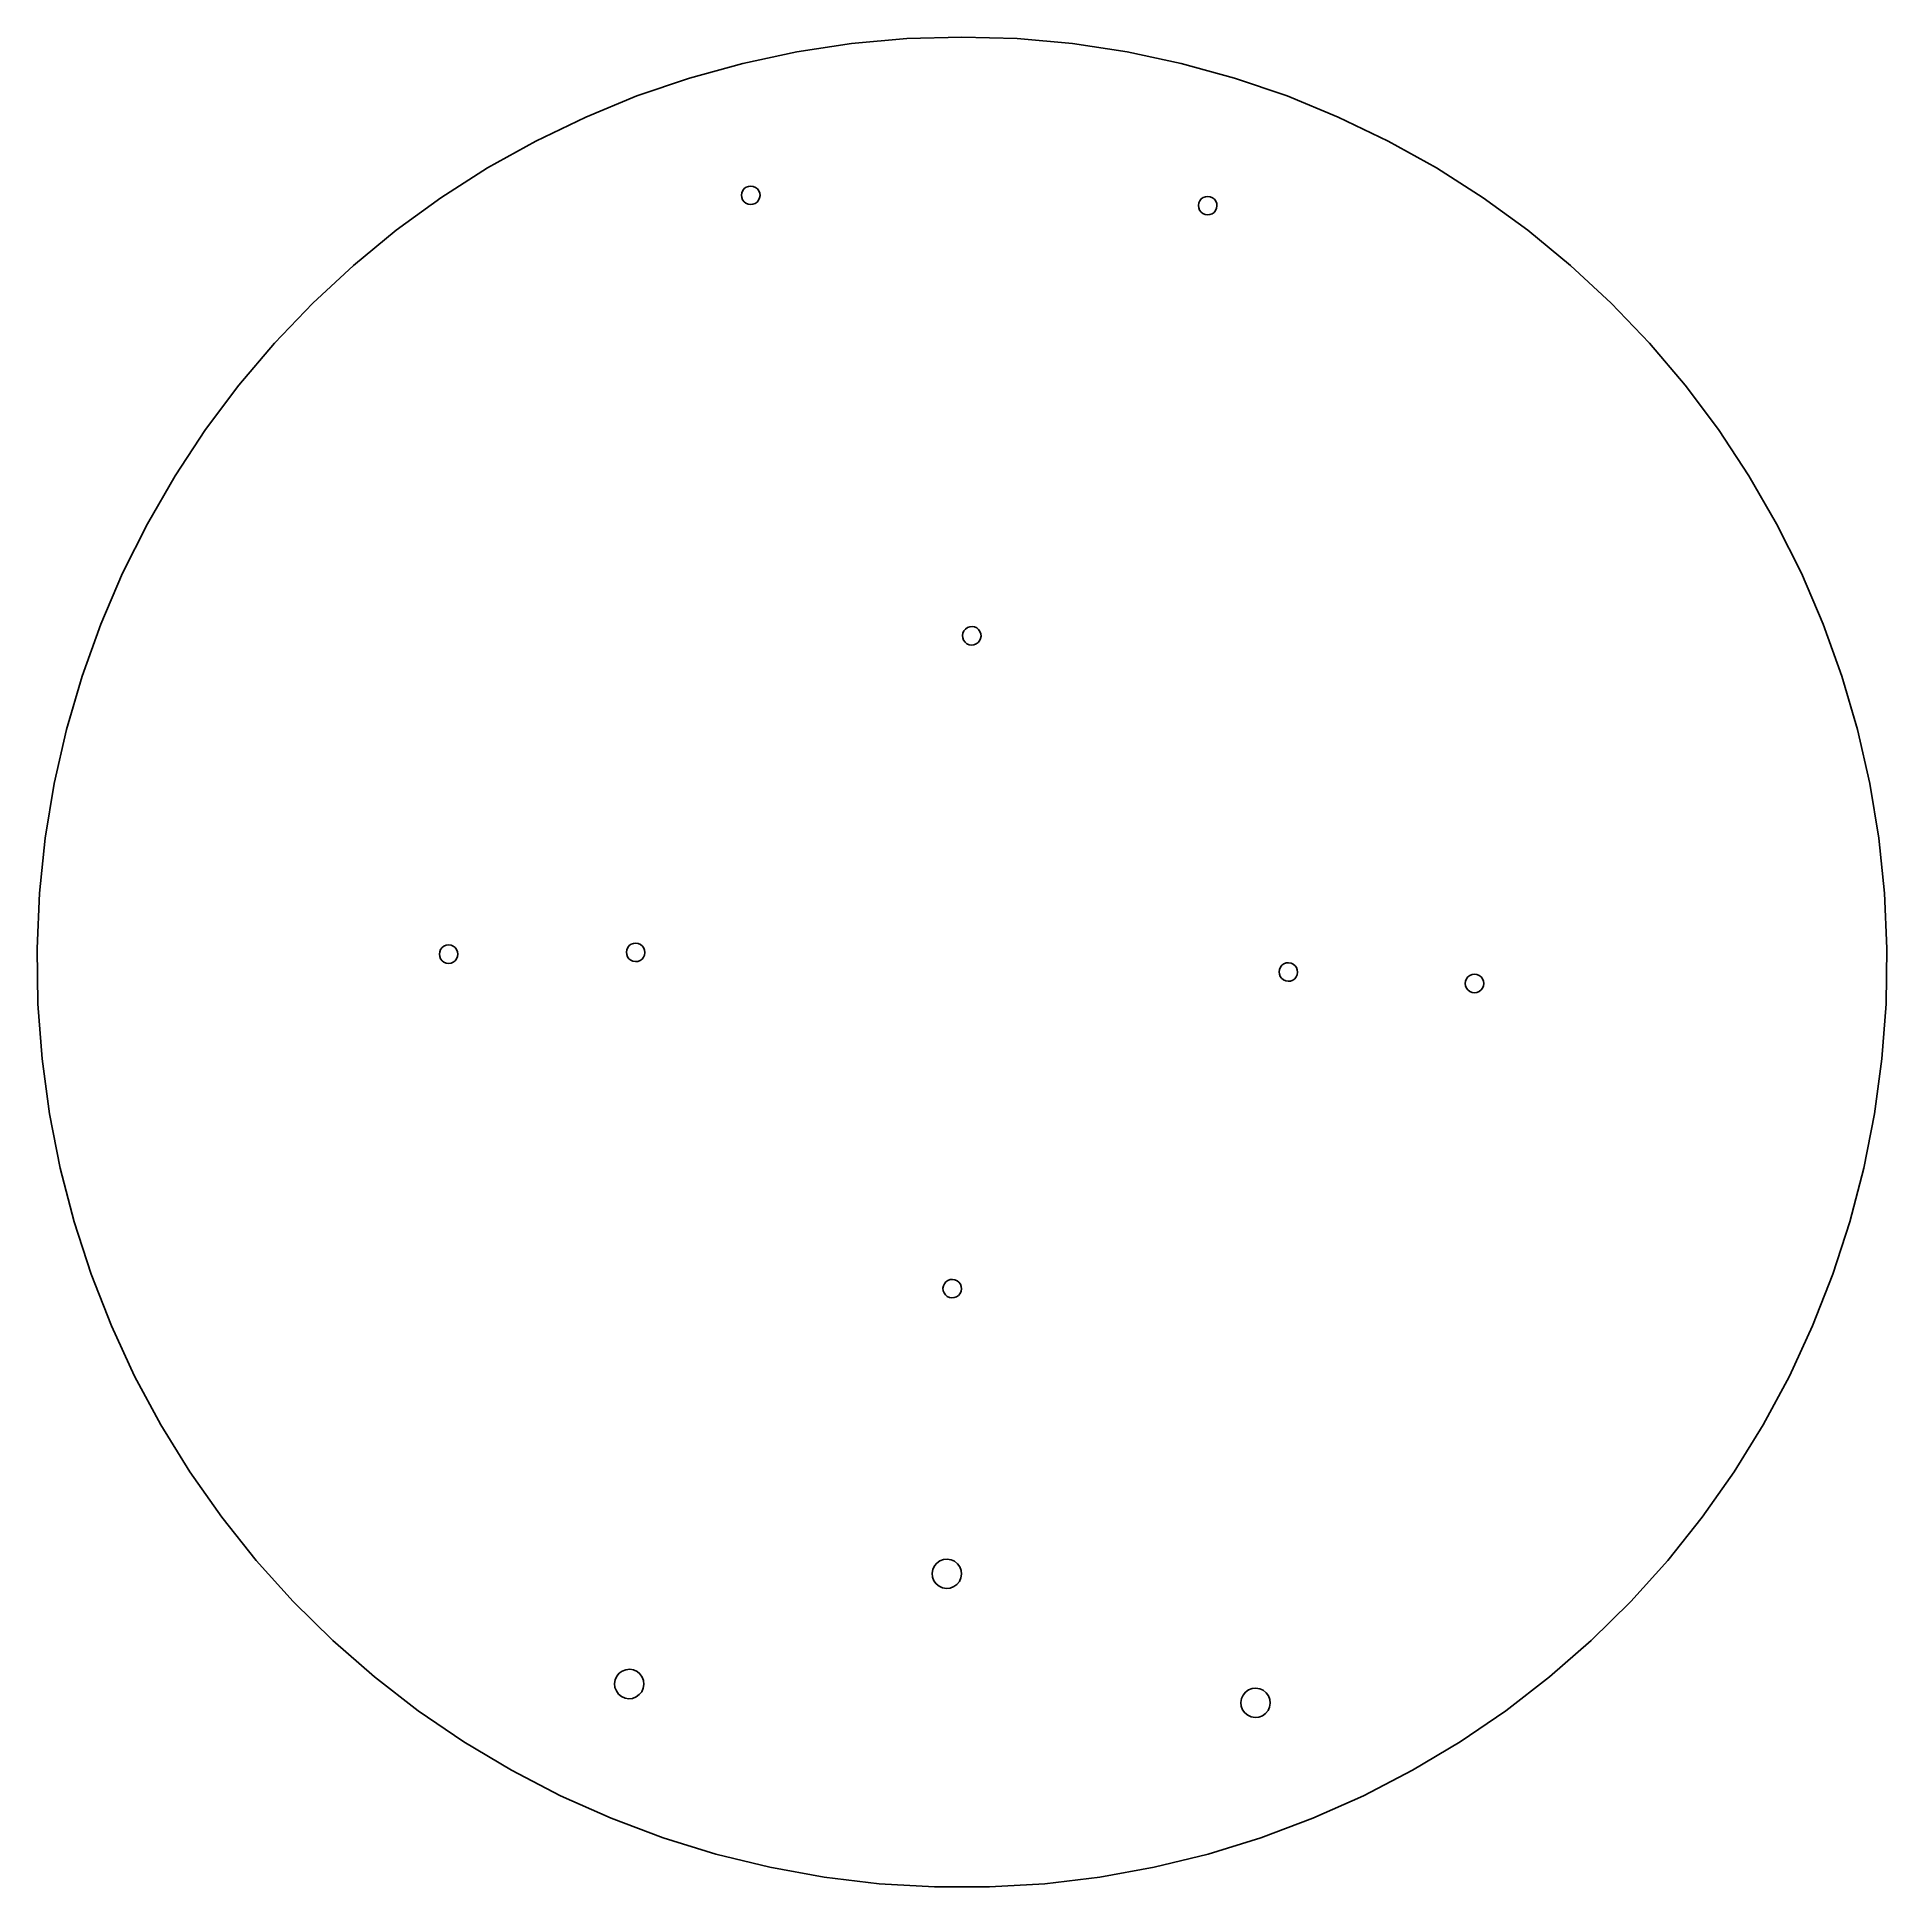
# Model space of a CAD drawing. Extents: x 15 to 185, y 5 to 175.
import ezdxf

# ---------------------------------------------------------------- set-up
doc = ezdxf.new("R2010")
doc.units = 0

msp = doc.modelspace()

# ---------------------------------------------------------------- linework, layer by layer
for p, q in [((84.82, 173.63, 27.5), (79.85, 172.58, 27.5)), ((89.85, 174.39, 27.5), (84.82, 173.63, 27.5)), ((94.92, 174.85, 27.5), (89.85, 174.39, 27.5)), ((100, 175, 27.5), (94.92, 174.85, 27.5)), ((105.08, 174.85, 27.5), (100, 175, 27.5)), ((105.08, 174.85, 27.5), (110.15, 174.39, 27.5)), ((115.18, 173.63, 27.5), (110.15, 174.39, 27.5)), ((120.15, 172.58, 27.5), (115.18, 173.63, 27.5)), ((79.85, 172.58, 27.5), (74.95, 171.22, 27.5)), ((125.05, 171.22, 27.5), (120.15, 172.58, 27.5)), ((74.95, 171.22, 27.5), (70.13, 169.58, 27.5)), ((129.87, 169.58, 27.5), (125.05, 171.22, 27.5)), ((70.13, 169.58, 27.5), (65.43, 167.65, 27.5)), ((134.57, 167.65, 27.5), (129.87, 169.58, 27.5)), ((65.43, 167.65, 27.5), (60.85, 165.44, 27.5)), ((139.15, 165.44, 27.5), (134.57, 167.65, 27.5)), ((60.85, 165.44, 27.5), (56.4, 162.97, 27.5)), ((143.6, 162.97, 27.5), (139.15, 165.44, 27.5)), ((56.4, 162.97, 27.5), (52.12, 160.23, 27.5)), ((147.88, 160.23, 27.5), (143.6, 162.97, 27.5)), ((52.12, 160.23, 27.5), (48, 157.24, 27.5)), ((79.77, 160.69, 27.5), (79.74, 160.48, 27.5)), ((79.74, 160.48, 27.5), (79.76, 160.25, 27.5)), ((79.76, 160.25, 27.5), (79.84, 160.05, 27.5)), ((79.86, 160.9, 27.5), (79.77, 160.69, 27.5)), ((79.84, 160.05, 27.5), (79.97, 159.87, 27.5)), ((80, 161.07, 27.5), (79.86, 160.9, 27.5)), ((79.97, 159.87, 27.5), (80.14, 159.73, 27.5)), ((80.18, 161.2, 27.5), (80, 161.07, 27.5)), ((80.38, 161.28, 27.5), (80.18, 161.2, 27.5)), ((80.6, 161.31, 27.5), (80.38, 161.28, 27.5)), ((80.82, 161.27, 27.5), (80.6, 161.31, 27.5)), ((81.03, 161.18, 27.5), (80.82, 161.27, 27.5)), ((80.99, 159.71, 27.5), (81.17, 159.84, 27.5)), ((81.2, 161.04, 27.5), (81.03, 161.18, 27.5)), ((81.17, 159.84, 27.5), (81.31, 160.01, 27.5)), ((81.33, 160.86, 27.5), (81.2, 161.04, 27.5)), ((81.4, 160.22, 27.5), (81.31, 160.01, 27.5)), ((81.41, 160.66, 27.5), (81.33, 160.86, 27.5)), ((81.4, 160.22, 27.5), (81.44, 160.44, 27.5)), ((81.44, 160.44, 27.5), (81.41, 160.66, 27.5)), ((121.85, 159.95, 27.5), (121.76, 159.75, 27.5)), ((121.99, 160.12, 27.5), (121.85, 159.95, 27.5)), ((122.17, 160.25, 27.5), (121.99, 160.12, 27.5)), ((122.37, 160.33, 27.5), (122.17, 160.25, 27.5)), ((122.59, 160.36, 27.5), (122.37, 160.33, 27.5)), ((122.81, 160.32, 27.5), (122.59, 160.36, 27.5)), ((123.02, 160.23, 27.5), (122.81, 160.32, 27.5)), ((123.19, 160.1, 27.5), (123.02, 160.23, 27.5)), ((123.32, 159.92, 27.5), (123.19, 160.1, 27.5)), ((123.4, 159.71, 27.5), (123.32, 159.92, 27.5)), ((152, 157.24, 27.5), (147.88, 160.23, 27.5)), ((80.14, 159.73, 27.5), (80.35, 159.64, 27.5)), ((80.35, 159.64, 27.5), (80.57, 159.61, 27.5)), ((80.57, 159.61, 27.5), (80.79, 159.63, 27.5)), ((80.79, 159.63, 27.5), (80.99, 159.71, 27.5)), ((121.76, 159.75, 27.5), (121.73, 159.53, 27.5)), ((121.73, 159.53, 27.5), (121.75, 159.31, 27.5)), ((121.75, 159.31, 27.5), (121.83, 159.1, 27.5)), ((121.83, 159.1, 27.5), (121.96, 158.92, 27.5)), ((121.96, 158.92, 27.5), (122.13, 158.78, 27.5)), ((122.13, 158.78, 27.5), (122.34, 158.69, 27.5)), ((122.34, 158.69, 27.5), (122.56, 158.66, 27.5)), ((122.56, 158.66, 27.5), (122.78, 158.68, 27.5)), ((122.78, 158.68, 27.5), (122.98, 158.76, 27.5)), ((122.98, 158.76, 27.5), (123.16, 158.89, 27.5)), ((123.16, 158.89, 27.5), (123.3, 159.07, 27.5)), ((123.39, 159.27, 27.5), (123.3, 159.07, 27.5)), ((123.39, 159.27, 27.5), (123.42, 159.49, 27.5)), ((123.42, 159.49, 27.5), (123.4, 159.71, 27.5)), ((48, 157.24, 27.5), (44.08, 154.01, 27.5)), ((155.92, 154.01, 27.5), (152, 157.24, 27.5)), ((44.08, 154.01, 27.5), (40.35, 150.55, 27.5)), ((159.65, 150.55, 27.5), (155.92, 154.01, 27.5)), ((40.35, 150.55, 27.5), (36.83, 146.88, 27.5)), ((163.17, 146.88, 27.5), (159.65, 150.55, 27.5)), ((36.83, 146.88, 27.5), (33.54, 143, 27.5)), ((166.46, 143, 27.5), (163.17, 146.88, 27.5)), ((33.54, 143, 27.5), (30.49, 138.93, 27.5)), ((169.51, 138.93, 27.5), (166.46, 143, 27.5)), ((30.49, 138.93, 27.5), (27.69, 134.68, 27.5)), ((172.31, 134.68, 27.5), (169.51, 138.93, 27.5)), ((27.69, 134.68, 27.5), (25.15, 130.28, 27.5)), ((174.85, 130.28, 27.5), (172.31, 134.68, 27.5)), ((25.15, 130.28, 27.5), (22.87, 125.73, 27.5)), ((177.13, 125.73, 27.5), (174.85, 130.28, 27.5)), ((22.87, 125.73, 27.5), (20.88, 121.05, 27.5)), ((179.12, 121.05, 27.5), (177.13, 125.73, 27.5)), ((20.88, 121.05, 27.5), (19.16, 116.27, 27.5)), ((100.5, 120.74, 27.5), (100.32, 120.61, 27.5)), ((100.71, 120.81, 27.5), (100.5, 120.74, 27.5)), ((100.93, 120.84, 27.5), (100.71, 120.81, 27.5)), ((101.15, 120.8, 27.5), (100.93, 120.84, 27.5)), ((101.35, 120.71, 27.5), (101.15, 120.8, 27.5)), ((101.52, 120.57, 27.5), (101.35, 120.71, 27.5)), ((180.84, 116.27, 27.5), (179.12, 121.05, 27.5)), ((100.09, 120.23, 27.5), (100.05, 120.01, 27.5)), ((100.05, 120.01, 27.5), (100.07, 119.79, 27.5)), ((100.07, 119.79, 27.5), (100.15, 119.58, 27.5)), ((100.18, 120.43, 27.5), (100.09, 120.23, 27.5)), ((100.15, 119.58, 27.5), (100.28, 119.4, 27.5)), ((100.32, 120.61, 27.5), (100.18, 120.43, 27.5)), ((100.28, 119.4, 27.5), (100.45, 119.26, 27.5)), ((100.45, 119.26, 27.5), (100.66, 119.17, 27.5)), ((100.66, 119.17, 27.5), (100.88, 119.14, 27.5)), ((100.88, 119.14, 27.5), (101.1, 119.16, 27.5)), ((101.1, 119.16, 27.5), (101.3, 119.24, 27.5)), ((101.3, 119.24, 27.5), (101.48, 119.37, 27.5)), ((101.48, 119.37, 27.5), (101.62, 119.54, 27.5)), ((101.65, 120.39, 27.5), (101.52, 120.57, 27.5)), ((101.71, 119.74, 27.5), (101.62, 119.54, 27.5)), ((101.73, 120.18, 27.5), (101.65, 120.39, 27.5)), ((101.71, 119.74, 27.5), (101.75, 119.96, 27.5)), ((101.75, 119.96, 27.5), (101.73, 120.18, 27.5)), ((19.16, 116.27, 27.5), (17.73, 111.38, 27.5)), ((182.27, 111.38, 27.5), (180.84, 116.27, 27.5)), ((17.73, 111.38, 27.5), (16.6, 106.43, 27.5)), ((183.4, 106.43, 27.5), (182.27, 111.38, 27.5)), ((16.6, 106.43, 27.5), (15.77, 101.41, 27.5)), ((184.23, 101.41, 27.5), (183.4, 106.43, 27.5)), ((15.77, 101.41, 27.5), (15.24, 96.35, 27.5)), ((184.76, 96.35, 27.5), (184.23, 101.41, 27.5)), ((15.24, 96.35, 27.5), (15.01, 91.27, 27.5)), ((184.99, 91.27, 27.5), (184.76, 96.35, 27.5)), ((15.01, 91.27, 27.5), (15.09, 86.19, 27.5)), ((52.01, 90.96, 27.5), (51.98, 90.74, 27.5)), ((51.98, 90.74, 27.5), (52.01, 90.52, 27.5)), ((52.09, 91.17, 27.5), (52.01, 90.96, 27.5)), ((52.01, 90.52, 27.5), (52.09, 90.32, 27.5)), ((52.23, 91.35, 27.5), (52.09, 91.17, 27.5)), ((52.09, 90.32, 27.5), (52.23, 90.14, 27.5)), ((52.4, 91.48, 27.5), (52.23, 91.35, 27.5)), ((52.23, 90.14, 27.5), (52.4, 90.01, 27.5)), ((52.61, 91.57, 27.5), (52.4, 91.48, 27.5)), ((52.83, 91.59, 27.5), (52.61, 91.57, 27.5)), ((53.05, 91.57, 27.5), (52.83, 91.59, 27.5)), ((53.25, 91.48, 27.5), (53.05, 91.57, 27.5)), ((53.43, 91.35, 27.5), (53.25, 91.48, 27.5)), ((53.25, 90.01, 27.5), (53.43, 90.14, 27.5)), ((53.56, 91.17, 27.5), (53.43, 91.35, 27.5)), ((53.43, 90.14, 27.5), (53.56, 90.32, 27.5)), ((53.65, 90.96, 27.5), (53.56, 91.17, 27.5)), ((53.65, 90.52, 27.5), (53.56, 90.32, 27.5)), ((53.68, 90.74, 27.5), (53.65, 90.96, 27.5)), ((53.65, 90.52, 27.5), (53.68, 90.74, 27.5)), ((69.2, 91.15, 27.5), (69.16, 90.93, 27.5)), ((69.16, 90.93, 27.5), (69.19, 90.71, 27.5)), ((69.19, 90.71, 27.5), (69.26, 90.5, 27.5)), ((69.29, 91.35, 27.5), (69.2, 91.15, 27.5)), ((69.26, 90.5, 27.5), (69.39, 90.32, 27.5)), ((69.43, 91.52, 27.5), (69.29, 91.35, 27.5)), ((69.39, 90.32, 27.5), (69.57, 90.18, 27.5)), ((69.61, 91.65, 27.5), (69.43, 91.52, 27.5)), ((69.57, 90.18, 27.5), (69.77, 90.09, 27.5)), ((69.82, 91.73, 27.5), (69.61, 91.65, 27.5)), ((70.04, 91.75, 27.5), (69.82, 91.73, 27.5)), ((70.26, 91.71, 27.5), (70.04, 91.75, 27.5)), ((70.21, 90.07, 27.5), (70.42, 90.15, 27.5)), ((70.46, 91.62, 27.5), (70.26, 91.71, 27.5)), ((70.42, 90.15, 27.5), (70.6, 90.28, 27.5)), ((70.63, 91.48, 27.5), (70.46, 91.62, 27.5)), ((70.6, 90.28, 27.5), (70.74, 90.45, 27.5)), ((70.76, 91.3, 27.5), (70.63, 91.48, 27.5)), ((70.83, 90.66, 27.5), (70.74, 90.45, 27.5)), ((70.84, 91.1, 27.5), (70.76, 91.3, 27.5)), ((70.83, 90.66, 27.5), (70.86, 90.88, 27.5)), ((70.86, 90.88, 27.5), (70.84, 91.1, 27.5)), ((184.91, 86.19, 27.5), (184.99, 91.27, 27.5)), ((52.4, 90.01, 27.5), (52.61, 89.92, 27.5)), ((52.61, 89.92, 27.5), (52.83, 89.89, 27.5)), ((52.83, 89.89, 27.5), (53.05, 89.92, 27.5)), ((53.05, 89.92, 27.5), (53.25, 90.01, 27.5)), ((69.77, 90.09, 27.5), (69.99, 90.05, 27.5)), ((69.99, 90.05, 27.5), (70.21, 90.07, 27.5)), ((129.17, 89.34, 27.5), (129.14, 89.12, 27.5)), ((129.14, 89.12, 27.5), (129.16, 88.9, 27.5)), ((129.16, 88.9, 27.5), (129.24, 88.7, 27.5)), ((129.26, 89.55, 27.5), (129.17, 89.34, 27.5)), ((129.24, 88.7, 27.5), (129.37, 88.52, 27.5)), ((129.4, 89.72, 27.5), (129.26, 89.55, 27.5)), ((129.37, 88.52, 27.5), (129.54, 88.38, 27.5)), ((129.58, 89.85, 27.5), (129.4, 89.72, 27.5)), ((129.79, 89.93, 27.5), (129.58, 89.85, 27.5)), ((130.01, 89.95, 27.5), (129.79, 89.93, 27.5)), ((130.23, 89.91, 27.5), (130.01, 89.95, 27.5)), ((130.43, 89.82, 27.5), (130.23, 89.91, 27.5)), ((130.39, 88.35, 27.5), (130.57, 88.48, 27.5)), ((130.61, 89.68, 27.5), (130.43, 89.82, 27.5)), ((130.57, 88.48, 27.5), (130.71, 88.65, 27.5)), ((130.74, 89.5, 27.5), (130.61, 89.68, 27.5)), ((130.8, 88.85, 27.5), (130.71, 88.65, 27.5)), ((130.81, 89.29, 27.5), (130.74, 89.5, 27.5)), ((130.8, 88.85, 27.5), (130.84, 89.07, 27.5)), ((130.84, 89.07, 27.5), (130.81, 89.29, 27.5)), ((146.36, 88.48, 27.5), (146.27, 88.27, 27.5)), ((146.49, 88.65, 27.5), (146.36, 88.48, 27.5)), ((146.67, 88.79, 27.5), (146.49, 88.65, 27.5)), ((146.87, 88.87, 27.5), (146.67, 88.79, 27.5)), ((147.09, 88.9, 27.5), (146.87, 88.87, 27.5)), ((147.31, 88.87, 27.5), (147.09, 88.9, 27.5)), ((147.52, 88.79, 27.5), (147.31, 88.87, 27.5)), ((147.7, 88.65, 27.5), (147.52, 88.79, 27.5)), ((147.83, 88.48, 27.5), (147.7, 88.65, 27.5)), ((147.92, 88.27, 27.5), (147.83, 88.48, 27.5)), ((129.54, 88.38, 27.5), (129.74, 88.29, 27.5)), ((129.74, 88.29, 27.5), (129.96, 88.25, 27.5)), ((129.96, 88.25, 27.5), (130.18, 88.27, 27.5)), ((130.18, 88.27, 27.5), (130.39, 88.35, 27.5)), ((146.27, 88.27, 27.5), (146.24, 88.05, 27.5)), ((146.24, 88.05, 27.5), (146.27, 87.83, 27.5)), ((146.27, 87.83, 27.5), (146.36, 87.63, 27.5)), ((146.36, 87.63, 27.5), (146.49, 87.45, 27.5)), ((146.49, 87.45, 27.5), (146.67, 87.32, 27.5)), ((146.67, 87.32, 27.5), (146.87, 87.23, 27.5)), ((146.87, 87.23, 27.5), (147.09, 87.2, 27.5)), ((147.09, 87.2, 27.5), (147.31, 87.23, 27.5)), ((147.31, 87.23, 27.5), (147.52, 87.32, 27.5)), ((147.52, 87.32, 27.5), (147.7, 87.45, 27.5)), ((147.7, 87.45, 27.5), (147.83, 87.63, 27.5)), ((147.92, 87.83, 27.5), (147.83, 87.63, 27.5)), ((147.94, 88.05, 27.5), (147.92, 88.27, 27.5)), ((147.92, 87.83, 27.5), (147.94, 88.05, 27.5)), ((15.09, 86.19, 27.5), (15.47, 81.12, 27.5)), ((184.53, 81.12, 27.5), (184.91, 86.19, 27.5)), ((15.47, 81.12, 27.5), (16.15, 76.08, 27.5)), ((183.85, 76.08, 27.5), (184.53, 81.12, 27.5)), ((16.15, 76.08, 27.5), (17.13, 71.09, 27.5)), ((182.87, 71.09, 27.5), (183.85, 76.08, 27.5)), ((17.13, 71.09, 27.5), (18.41, 66.16, 27.5)), ((181.59, 66.16, 27.5), (182.87, 71.09, 27.5)), ((18.41, 66.16, 27.5), (19.98, 61.33, 27.5)), ((180.02, 61.33, 27.5), (181.59, 66.16, 27.5)), ((19.98, 61.33, 27.5), (21.84, 56.59, 27.5)), ((178.16, 56.59, 27.5), (180.02, 61.33, 27.5)), ((98.29, 60.26, 27.5), (98.25, 60.04, 27.5)), ((98.25, 60.04, 27.5), (98.27, 59.82, 27.5)), ((98.27, 59.82, 27.5), (98.35, 59.61, 27.5)), ((98.38, 60.46, 27.5), (98.29, 60.26, 27.5)), ((98.35, 59.61, 27.5), (98.48, 59.43, 27.5)), ((98.52, 60.63, 27.5), (98.38, 60.46, 27.5)), ((98.7, 60.76, 27.5), (98.52, 60.63, 27.5)), ((98.9, 60.84, 27.5), (98.7, 60.76, 27.5)), ((99.12, 60.86, 27.5), (98.9, 60.84, 27.5)), ((99.34, 60.83, 27.5), (99.12, 60.86, 27.5)), ((99.55, 60.74, 27.5), (99.34, 60.83, 27.5)), ((99.72, 60.6, 27.5), (99.55, 60.74, 27.5)), ((99.68, 59.39, 27.5), (99.82, 59.57, 27.5)), ((99.85, 60.42, 27.5), (99.72, 60.6, 27.5)), ((99.91, 59.77, 27.5), (99.82, 59.57, 27.5)), ((99.93, 60.21, 27.5), (99.85, 60.42, 27.5)), ((99.91, 59.77, 27.5), (99.95, 59.99, 27.5)), ((99.95, 59.99, 27.5), (99.93, 60.21, 27.5)), ((98.48, 59.43, 27.5), (98.65, 59.29, 27.5)), ((98.65, 59.29, 27.5), (98.85, 59.2, 27.5)), ((98.85, 59.2, 27.5), (99.07, 59.16, 27.5)), ((99.07, 59.16, 27.5), (99.29, 59.19, 27.5)), ((99.29, 59.19, 27.5), (99.5, 59.26, 27.5)), ((99.5, 59.26, 27.5), (99.68, 59.39, 27.5)), ((21.84, 56.59, 27.5), (23.98, 51.98, 27.5)), ((176.02, 51.98, 27.5), (178.16, 56.59, 27.5)), ((23.98, 51.98, 27.5), (26.39, 47.5, 27.5)), ((173.61, 47.5, 27.5), (176.02, 51.98, 27.5)), ((26.39, 47.5, 27.5), (29.06, 43.17, 27.5)), ((170.94, 43.17, 27.5), (173.61, 47.5, 27.5)), ((29.06, 43.17, 27.5), (31.99, 39.02, 27.5)), ((168.01, 39.02, 27.5), (170.94, 43.17, 27.5)), ((31.99, 39.02, 27.5), (35.16, 35.04, 27.5)), ((164.84, 35.04, 27.5), (168.01, 39.02, 27.5)), ((35.16, 35.04, 27.5), (38.56, 31.26, 27.5)), ((97.32, 34.2, 27.5), (97.26, 33.86, 27.5)), ((97.46, 34.53, 27.5), (97.32, 34.2, 27.5)), ((97.68, 34.8, 27.5), (97.46, 34.53, 27.5)), ((97.97, 35.01, 27.5), (97.68, 34.8, 27.5)), ((98.3, 35.13, 27.5), (97.97, 35.01, 27.5)), ((98.65, 35.17, 27.5), (98.3, 35.13, 27.5)), ((99, 35.11, 27.5), (98.65, 35.17, 27.5)), ((99.32, 34.96, 27.5), (99, 35.11, 27.5)), ((99.59, 34.74, 27.5), (99.32, 34.96, 27.5)), ((99.8, 34.46, 27.5), (99.59, 34.74, 27.5)), ((99.92, 34.13, 27.5), (99.8, 34.46, 27.5)), ((99.96, 33.78, 27.5), (99.92, 34.13, 27.5)), ((161.44, 31.26, 27.5), (164.84, 35.04, 27.5)), ((97.26, 33.86, 27.5), (97.3, 33.51, 27.5)), ((97.3, 33.51, 27.5), (97.42, 33.18, 27.5)), ((97.42, 33.18, 27.5), (97.63, 32.89, 27.5)), ((97.63, 32.89, 27.5), (97.9, 32.67, 27.5)), ((97.9, 32.67, 27.5), (98.22, 32.52, 27.5)), ((98.22, 32.52, 27.5), (98.57, 32.47, 27.5)), ((98.57, 32.47, 27.5), (98.92, 32.5, 27.5)), ((98.92, 32.5, 27.5), (99.25, 32.63, 27.5)), ((99.25, 32.63, 27.5), (99.54, 32.83, 27.5)), ((99.54, 32.83, 27.5), (99.76, 33.11, 27.5)), ((99.9, 33.43, 27.5), (99.76, 33.11, 27.5)), ((99.9, 33.43, 27.5), (99.96, 33.78, 27.5)), ((38.56, 31.26, 27.5), (42.19, 27.69, 27.5)), ((157.81, 27.69, 27.5), (161.44, 31.26, 27.5)), ((42.19, 27.69, 27.5), (46.02, 24.34, 27.5)), ((153.98, 24.34, 27.5), (157.81, 27.69, 27.5)), ((46.02, 24.34, 27.5), (50.04, 21.23, 27.5)), ((68.13, 24.08, 27.5), (68.08, 23.73, 27.5)), ((68.28, 24.4, 27.5), (68.13, 24.08, 27.5)), ((68.5, 24.67, 27.5), (68.28, 24.4, 27.5)), ((68.79, 24.88, 27.5), (68.5, 24.67, 27.5)), ((69.12, 25, 27.5), (68.79, 24.88, 27.5)), ((69.47, 25.04, 27.5), (69.12, 25, 27.5)), ((69.81, 24.98, 27.5), (69.47, 25.04, 27.5)), ((70.14, 24.84, 27.5), (69.81, 24.98, 27.5)), ((70.41, 24.61, 27.5), (70.14, 24.84, 27.5)), ((70.61, 24.33, 27.5), (70.41, 24.61, 27.5)), ((70.74, 24, 27.5), (70.61, 24.33, 27.5)), ((70.78, 23.65, 27.5), (70.74, 24, 27.5)), ((149.96, 21.23, 27.5), (153.98, 24.34, 27.5)), ((68.08, 23.73, 27.5), (68.11, 23.38, 27.5)), ((68.11, 23.38, 27.5), (68.24, 23.05, 27.5)), ((68.24, 23.05, 27.5), (68.44, 22.76, 27.5)), ((68.44, 22.76, 27.5), (68.72, 22.54, 27.5)), ((68.72, 22.54, 27.5), (69.04, 22.4, 27.5)), ((69.04, 22.4, 27.5), (69.39, 22.34, 27.5)), ((69.39, 22.34, 27.5), (69.74, 22.37, 27.5)), ((69.74, 22.37, 27.5), (70.07, 22.5, 27.5)), ((70.07, 22.5, 27.5), (70.35, 22.71, 27.5)), ((70.35, 22.71, 27.5), (70.57, 22.98, 27.5)), ((70.72, 23.3, 27.5), (70.57, 22.98, 27.5)), ((70.72, 23.3, 27.5), (70.78, 23.65, 27.5)), ((125.68, 22.35, 27.5), (125.62, 22, 27.5)), ((125.82, 22.67, 27.5), (125.68, 22.35, 27.5)), ((126.04, 22.94, 27.5), (125.82, 22.67, 27.5)), ((126.33, 23.15, 27.5), (126.04, 22.94, 27.5)), ((126.66, 23.27, 27.5), (126.33, 23.15, 27.5)), ((127.01, 23.31, 27.5), (126.66, 23.27, 27.5)), ((127.36, 23.25, 27.5), (127.01, 23.31, 27.5)), ((127.68, 23.11, 27.5), (127.36, 23.25, 27.5)), ((127.95, 22.88, 27.5), (127.68, 23.11, 27.5)), ((128.16, 22.6, 27.5), (127.95, 22.88, 27.5)), ((128.28, 22.27, 27.5), (128.16, 22.6, 27.5)), ((128.32, 21.92, 27.5), (128.28, 22.27, 27.5)), ((50.04, 21.23, 27.5), (54.24, 18.37, 27.5)), ((125.62, 22, 27.5), (125.65, 21.65, 27.5)), ((125.65, 21.65, 27.5), (125.78, 21.32, 27.5)), ((125.78, 21.32, 27.5), (125.99, 21.03, 27.5)), ((125.99, 21.03, 27.5), (126.26, 20.81, 27.5)), ((126.26, 20.81, 27.5), (126.58, 20.67, 27.5)), ((126.58, 20.67, 27.5), (126.93, 20.61, 27.5)), ((126.93, 20.61, 27.5), (127.28, 20.65, 27.5)), ((127.28, 20.65, 27.5), (127.61, 20.77, 27.5)), ((127.61, 20.77, 27.5), (127.89, 20.98, 27.5)), ((127.89, 20.98, 27.5), (128.12, 21.25, 27.5)), ((128.26, 21.57, 27.5), (128.12, 21.25, 27.5)), ((128.26, 21.57, 27.5), (128.32, 21.92, 27.5)), ((145.76, 18.37, 27.5), (149.96, 21.23, 27.5)), ((54.24, 18.37, 27.5), (58.61, 15.76, 27.5)), ((141.39, 15.76, 27.5), (145.76, 18.37, 27.5)), ((58.61, 15.76, 27.5), (63.12, 13.42, 27.5)), ((136.88, 13.42, 27.5), (141.39, 15.76, 27.5)), ((63.12, 13.42, 27.5), (67.77, 11.35, 27.5)), ((132.23, 11.35, 27.5), (136.88, 13.42, 27.5)), ((67.77, 11.35, 27.5), (72.53, 9.56, 27.5)), ((127.47, 9.56, 27.5), (132.23, 11.35, 27.5)), ((72.53, 9.56, 27.5), (77.39, 8.06, 27.5)), ((122.61, 8.06, 27.5), (127.47, 9.56, 27.5)), ((77.39, 8.06, 27.5), (82.33, 6.86, 27.5)), ((82.33, 6.86, 27.5), (87.33, 5.95, 27.5)), ((112.67, 5.95, 27.5), (117.67, 6.86, 27.5)), ((117.67, 6.86, 27.5), (122.61, 8.06, 27.5)), ((87.33, 5.95, 27.5), (92.38, 5.34, 27.5)), ((92.38, 5.34, 27.5), (97.46, 5.04, 27.5)), ((102.54, 5.04, 27.5), (107.62, 5.34, 27.5)), ((107.62, 5.34, 27.5), (112.67, 5.95, 27.5)), ((97.46, 5.04, 27.5), (102.54, 5.04, 27.5))]:
    msp.add_line(p, q)

doc.saveas('drawing.dxf')
